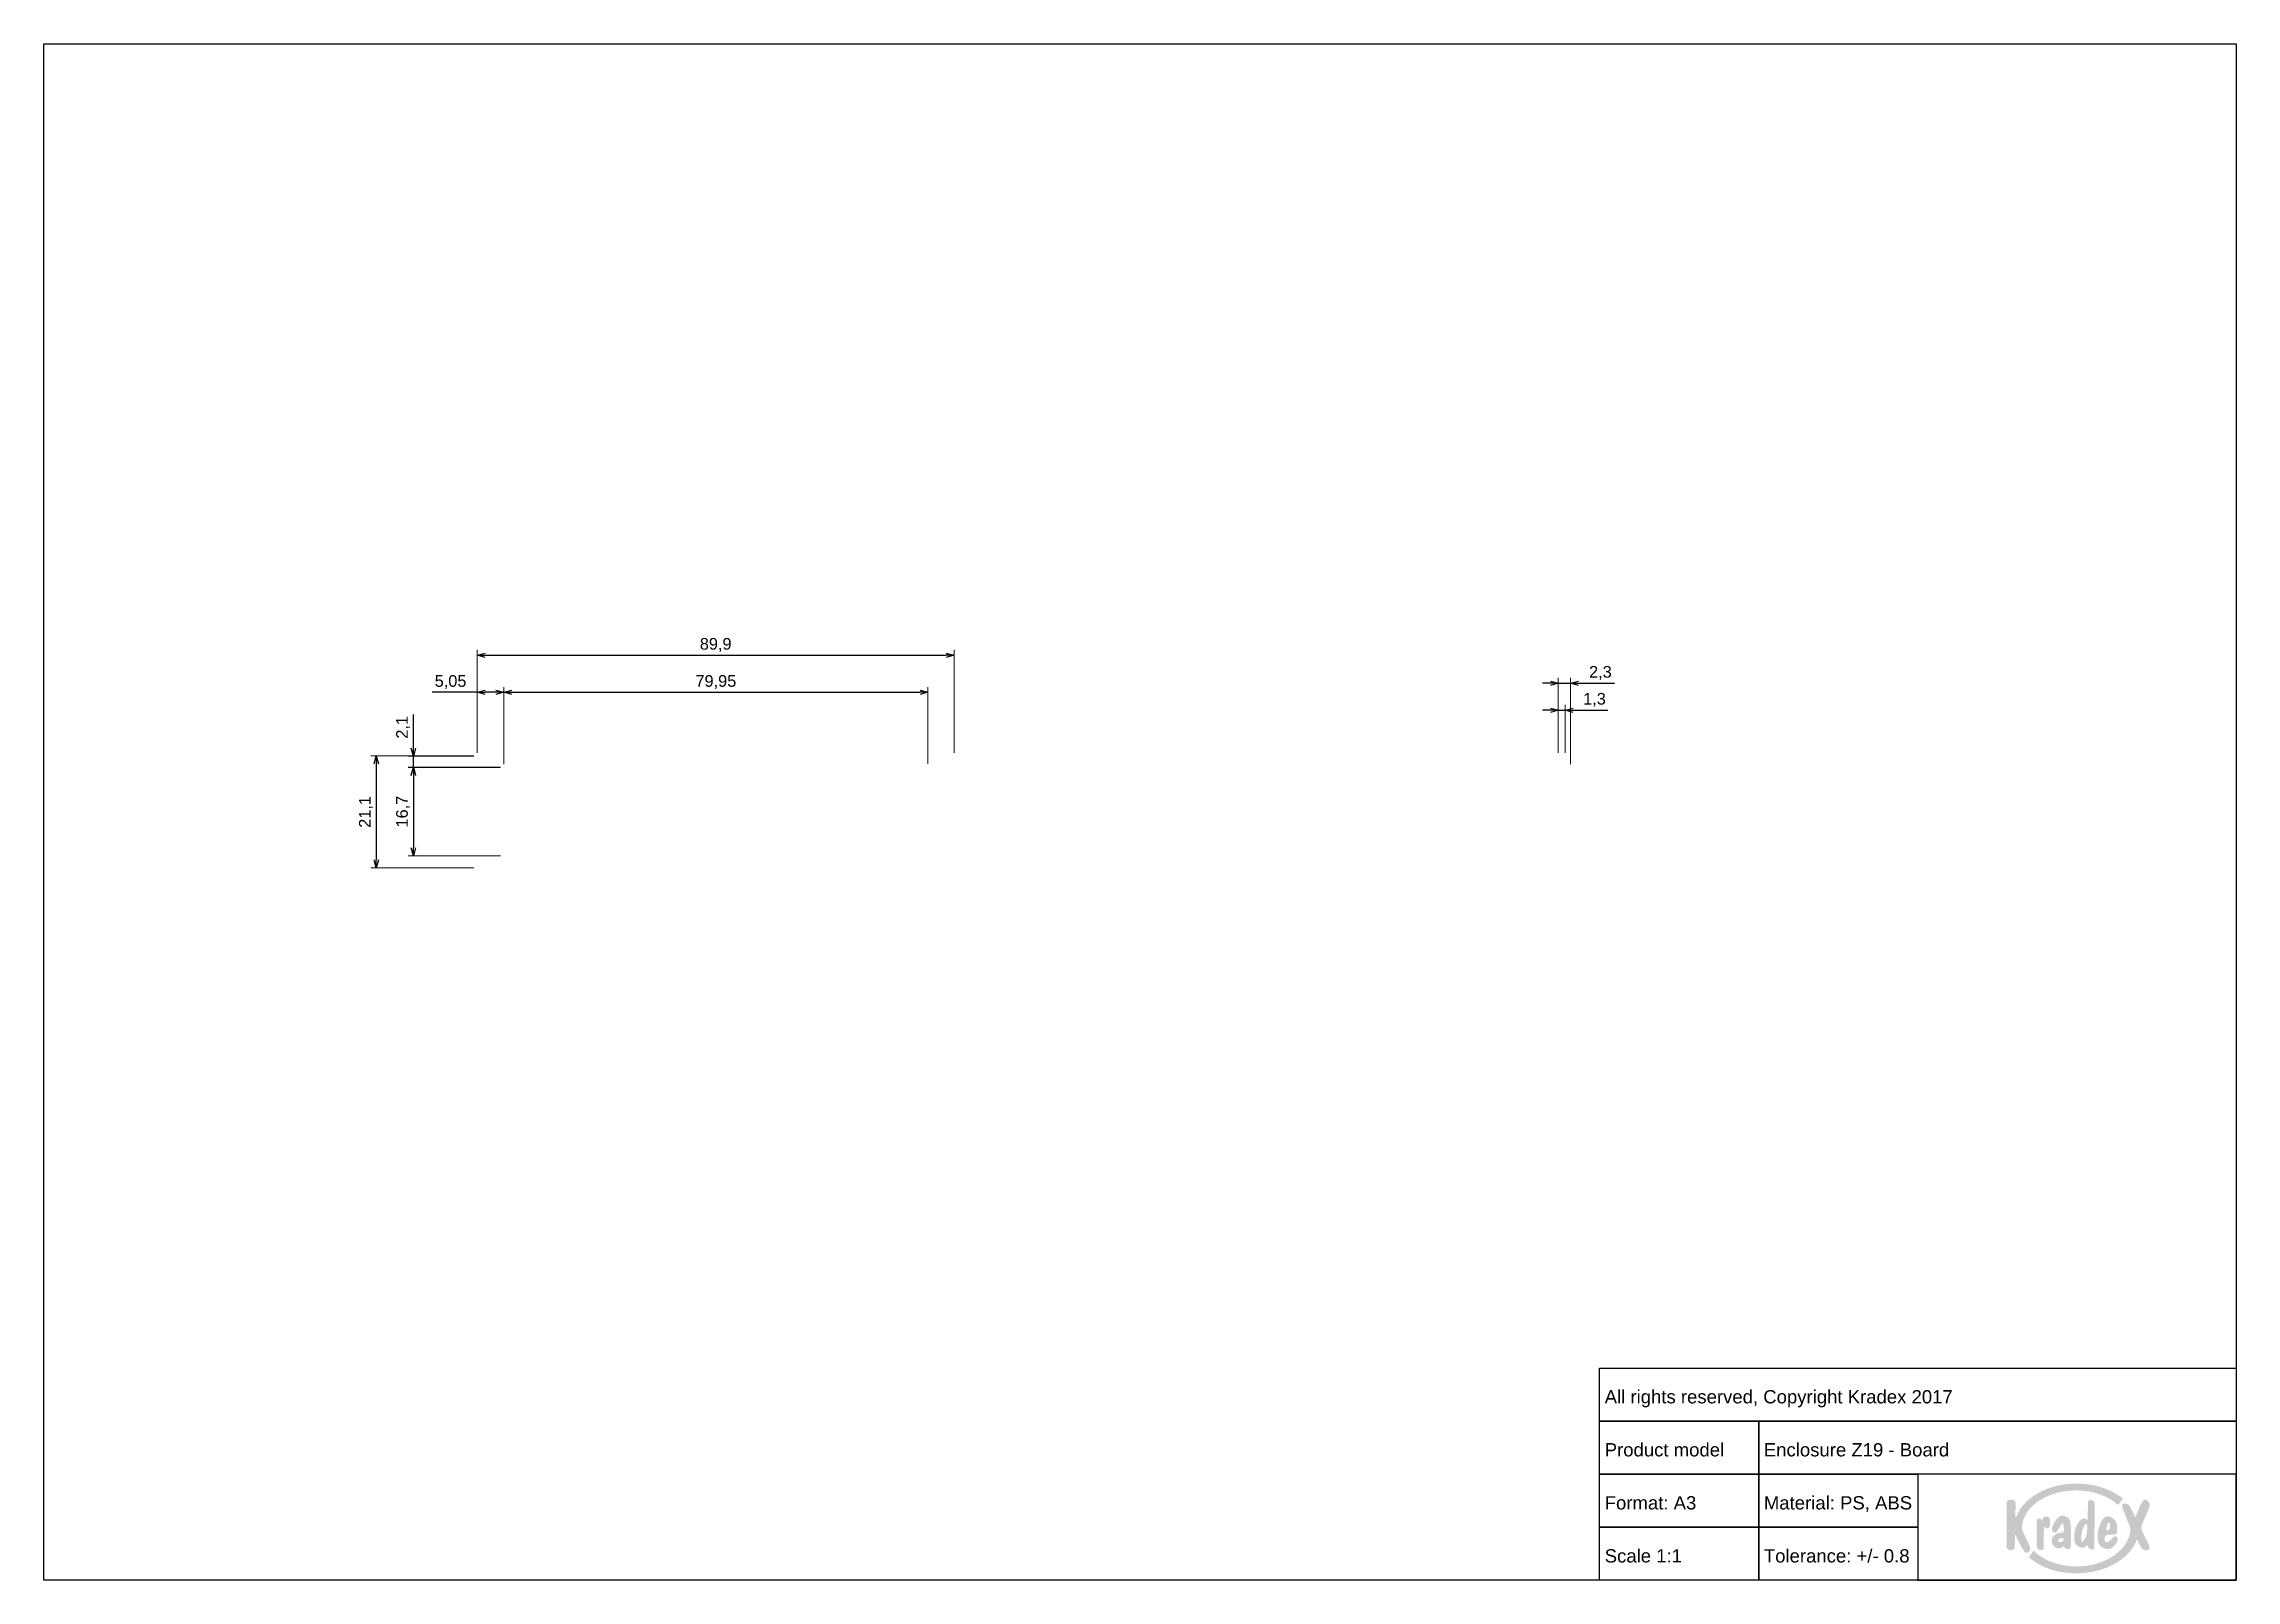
# Paper-space layout 'Board' of a CAD drawing. Header units: millimetres. Extents: x 0 to 413, y 1 to 290.
import ezdxf

# ---------------------------------------------------------------- set-up
doc = ezdxf.new("R2010")
doc.units = ezdxf.units.MM
doc.layers.add('MD_Annotation', color=7, linetype='Continuous', lineweight=25)
doc.layers.add('Tabelka', color=7, linetype='Continuous')
doc.styles.get("Standard").update_dxf_attribs({"font": 'arial.ttf'})
doc.dimstyles.new('ISO-25', dxfattribs={"dimtxt": 2.2, "dimasz": 1.5, "dimexe": 1, "dimexo": 0.625, "dimtad": 1, "dimrnd": 0.05, "dimtxsty": 'Standard', "dimblk": 'OPEN30', "dimcen": 2.5, "dimadec": 0, "dimazin": 0, "dimtfac": 1, "dimtmove": 0, "dimatfit": 3, "dimfxl": 1, "dimlwe": 18, "dimarcsym": 0})

# ---------------------------------------------------------------- blocks, each defined once
blk = doc.blocks.new('_Open30')
at = {"color": 0, "linetype": 'ByBlock', "lineweight": -2}
for p, q in [((-1, 0.27), (0, 0)), ((0, 0), (-1, -0.27)), ((0, 0), (-1, 0))]:
    blk.add_line(p, q, dxfattribs=at)
blk = doc.blocks.new('*D94')
at = {"layer": 'Defpoints', "color": 0, "transparency": 16777216}
for p in [(171.82, 174.92), (81.91, 155.88), (171.82, 155.92)]:
    blk.add_point(p, dxfattribs=at)
at = {"layer": 'MD_Annotation', "color": 0, "lineweight": 18, "transparency": 16777216}
for p, q in [((81.91, 156.51), (81.91, 175.92)), ((171.82, 156.54), (171.82, 175.92))]:
    blk.add_line(p, q, dxfattribs=at)
at = {"layer": 'MD_Annotation', "color": 0, "lineweight": -2, "transparency": 16777216}
blk.add_line((83.41, 174.92), (170.32, 174.92), dxfattribs=at)
at = {"layer": 'MD_Annotation', "color": 0, "lineweight": -2, "transparency": 16777216, "xscale": 1.5, "yscale": 1.5, "zscale": 1.5, "rotation": 180}
blk.add_blockref('_Open30', (81.91, 174.92), dxfattribs=at)
at = {"layer": 'MD_Annotation', "color": 0, "lineweight": -2, "transparency": 16777216, "xscale": 1.5, "yscale": 1.5, "zscale": 1.5}
blk.add_blockref('_Open30', (171.82, 174.92), dxfattribs=at)
at = {"layer": 'MD_Annotation', "color": 0, "transparency": 16777216, "insert": (126.86, 176.86), "char_height": 2.2, "attachment_point": 5}
blk.add_mtext('89,9', dxfattribs=at)
blk = doc.blocks.new('*D95')
at = {"layer": 'Defpoints', "color": 0, "transparency": 16777216}
for p in [(81.88, 155.92), (62.88, 134.83), (81.91, 134.83)]:
    blk.add_point(p, dxfattribs=at)
at = {"layer": 'MD_Annotation', "color": 0, "lineweight": 18, "transparency": 16777216}
for p, q in [((81.25, 155.92), (61.88, 155.92)), ((81.29, 134.83), (61.88, 134.83))]:
    blk.add_line(p, q, dxfattribs=at)
at = {"layer": 'MD_Annotation', "color": 0, "lineweight": -2, "transparency": 16777216}
blk.add_line((62.88, 154.42), (62.88, 136.33), dxfattribs=at)
at = {"layer": 'MD_Annotation', "color": 0, "lineweight": -2, "transparency": 16777216, "xscale": 1.5, "yscale": 1.5, "zscale": 1.5}
for p, rotation in [((62.88, 155.92), 90), ((62.88, 134.83), 270)]:
    blk.add_blockref('_Open30', p, dxfattribs=dict(at, rotation=rotation))
at = {"layer": 'MD_Annotation', "color": 0, "transparency": 16777216, "insert": (60.93, 145.37), "char_height": 2.2, "attachment_point": 5, "rotation": 90}
blk.add_mtext('21,1', dxfattribs=at)
blk = doc.blocks.new('*D96')
at = {"layer": 'Defpoints', "color": 0, "transparency": 16777216}
for p in [(166.88, 167.92), (86.91, 153.76), (166.88, 153.79)]:
    blk.add_point(p, dxfattribs=at)
at = {"layer": 'MD_Annotation', "color": 0, "lineweight": 18, "transparency": 16777216}
for p, q in [((86.91, 154.39), (86.91, 168.92)), ((166.88, 154.41), (166.88, 168.92))]:
    blk.add_line(p, q, dxfattribs=at)
at = {"layer": 'MD_Annotation', "color": 0, "lineweight": -2, "transparency": 16777216}
blk.add_line((88.41, 167.92), (165.38, 167.92), dxfattribs=at)
at = {"layer": 'MD_Annotation', "color": 0, "lineweight": -2, "transparency": 16777216, "xscale": 1.5, "yscale": 1.5, "zscale": 1.5, "rotation": 180}
blk.add_blockref('_Open30', (86.91, 167.92), dxfattribs=at)
at = {"layer": 'MD_Annotation', "color": 0, "lineweight": -2, "transparency": 16777216, "xscale": 1.5, "yscale": 1.5, "zscale": 1.5}
blk.add_blockref('_Open30', (166.88, 167.92), dxfattribs=at)
at = {"layer": 'MD_Annotation', "color": 0, "transparency": 16777216, "insert": (126.9, 169.86), "char_height": 2.2, "attachment_point": 5}
blk.add_mtext('79,95', dxfattribs=at)
blk = doc.blocks.new('*D97')
at = {"layer": 'Defpoints', "color": 0, "transparency": 16777216}
for p in [(86.91, 167.92), (81.88, 155.92), (86.91, 153.76)]:
    blk.add_point(p, dxfattribs=at)
at = {"layer": 'MD_Annotation', "color": 0, "lineweight": -2, "transparency": 16777216}
for p, q in [((81.88, 167.92), (73.4, 167.92)), ((85.41, 167.92), (83.38, 167.92))]:
    blk.add_line(p, q, dxfattribs=at)
at = {"layer": 'MD_Annotation', "color": 0, "lineweight": 18, "transparency": 16777216}
for p, q in [((81.88, 156.54), (81.88, 168.92)), ((86.91, 154.39), (86.91, 168.92))]:
    blk.add_line(p, q, dxfattribs=at)
at = {"layer": 'MD_Annotation', "color": 0, "lineweight": -2, "transparency": 16777216, "xscale": 1.5, "yscale": 1.5, "zscale": 1.5, "rotation": 180}
blk.add_blockref('_Open30', (81.88, 167.92), dxfattribs=at)
at = {"layer": 'MD_Annotation', "color": 0, "lineweight": -2, "transparency": 16777216, "xscale": 1.5, "yscale": 1.5, "zscale": 1.5}
blk.add_blockref('_Open30', (86.91, 167.92), dxfattribs=at)
at = {"layer": 'MD_Annotation', "color": 0, "transparency": 16777216, "insert": (76.89, 169.86), "char_height": 2.2, "attachment_point": 5}
blk.add_mtext('5,05', dxfattribs=at)
blk = doc.blocks.new('*D98')
at = {"layer": 'Defpoints', "color": 0, "transparency": 16777216}
for p in [(69.88, 153.76), (81.91, 155.88), (86.91, 153.76)]:
    blk.add_point(p, dxfattribs=at)
at = {"layer": 'MD_Annotation', "color": 0, "lineweight": -2, "transparency": 16777216}
for p, q in [((69.88, 157.38), (69.88, 163.75)), ((69.88, 153.76), (69.88, 155.88)), ((69.88, 152.26), (69.88, 150.76))]:
    blk.add_line(p, q, dxfattribs=at)
at = {"layer": 'MD_Annotation', "color": 0, "lineweight": 18, "transparency": 16777216}
for p, q in [((81.29, 155.88), (68.88, 155.88)), ((86.29, 153.76), (68.88, 153.76))]:
    blk.add_line(p, q, dxfattribs=at)
at = {"layer": 'MD_Annotation', "color": 0, "lineweight": -2, "transparency": 16777216, "xscale": 1.5, "yscale": 1.5, "zscale": 1.5}
for p, rotation in [((69.88, 155.88), 270), ((69.88, 153.76), 90)]:
    blk.add_blockref('_Open30', p, dxfattribs=dict(at, rotation=rotation))
at = {"layer": 'MD_Annotation', "color": 0, "transparency": 16777216, "insert": (67.93, 161.32), "char_height": 2.2, "attachment_point": 5, "rotation": 90}
blk.add_mtext('2,1', dxfattribs=at)
blk = doc.blocks.new('*D99')
at = {"layer": 'Defpoints', "color": 0, "transparency": 16777216}
for p in [(86.89, 153.79), (69.88, 137.07), (86.91, 137.07)]:
    blk.add_point(p, dxfattribs=at)
at = {"layer": 'MD_Annotation', "color": 0, "lineweight": 18, "transparency": 16777216}
for p, q in [((86.26, 153.79), (68.88, 153.79)), ((86.29, 137.07), (68.88, 137.07))]:
    blk.add_line(p, q, dxfattribs=at)
at = {"layer": 'MD_Annotation', "color": 0, "lineweight": -2, "transparency": 16777216}
blk.add_line((69.88, 152.29), (69.88, 138.57), dxfattribs=at)
at = {"layer": 'MD_Annotation', "color": 0, "lineweight": -2, "transparency": 16777216, "xscale": 1.5, "yscale": 1.5, "zscale": 1.5}
for p, rotation in [((69.88, 153.79), 90), ((69.88, 137.07), 270)]:
    blk.add_blockref('_Open30', p, dxfattribs=dict(at, rotation=rotation))
at = {"layer": 'MD_Annotation', "color": 0, "transparency": 16777216, "insert": (67.93, 145.43), "char_height": 2.2, "attachment_point": 5, "rotation": 90}
blk.add_mtext('16,7', dxfattribs=at)
blk = doc.blocks.new('*D100')
at = {"layer": 'Defpoints', "color": 0, "transparency": 16777216}
for p in [(288, 169.63), (285.7, 155.92), (288, 153.76)]:
    blk.add_point(p, dxfattribs=at)
at = {"layer": 'MD_Annotation', "color": 0, "lineweight": -2, "transparency": 16777216}
for p, q in [((284.2, 169.63), (282.7, 169.63)), ((285.7, 169.63), (288, 169.63)), ((289.5, 169.63), (296.29, 169.63))]:
    blk.add_line(p, q, dxfattribs=at)
at = {"layer": 'MD_Annotation', "color": 0, "lineweight": 18, "transparency": 16777216}
for p, q in [((285.7, 156.54), (285.7, 170.63)), ((288, 154.39), (288, 170.63))]:
    blk.add_line(p, q, dxfattribs=at)
at = {"layer": 'MD_Annotation', "color": 0, "lineweight": -2, "transparency": 16777216, "xscale": 1.5, "yscale": 1.5, "zscale": 1.5}
blk.add_blockref('_Open30', (285.7, 169.63), dxfattribs=at)
at = {"layer": 'MD_Annotation', "color": 0, "lineweight": -2, "transparency": 16777216, "xscale": 1.5, "yscale": 1.5, "zscale": 1.5, "rotation": 180}
blk.add_blockref('_Open30', (288, 169.63), dxfattribs=at)
at = {"layer": 'MD_Annotation', "color": 0, "transparency": 16777216, "insert": (293.64, 171.58), "char_height": 2.2, "attachment_point": 5}
blk.add_mtext('2,3', dxfattribs=at)
blk = doc.blocks.new('*D101')
at = {"layer": 'Defpoints', "color": 0, "transparency": 16777216}
for p in [(287, 164.55), (285.7, 155.92), (287, 155.88)]:
    blk.add_point(p, dxfattribs=at)
at = {"layer": 'MD_Annotation', "color": 0, "lineweight": 18, "transparency": 16777216}
for p, q in [((285.7, 156.54), (285.7, 165.55)), ((287, 156.51), (287, 165.55))]:
    blk.add_line(p, q, dxfattribs=at)
at = {"layer": 'MD_Annotation', "color": 0, "lineweight": -2, "transparency": 16777216}
for p, q in [((284.2, 164.55), (282.7, 164.55)), ((285.7, 164.55), (287, 164.55)), ((288.5, 164.55), (295.05, 164.55))]:
    blk.add_line(p, q, dxfattribs=at)
at = {"layer": 'MD_Annotation', "color": 0, "lineweight": -2, "transparency": 16777216, "xscale": 1.5, "yscale": 1.5, "zscale": 1.5}
blk.add_blockref('_Open30', (285.7, 164.55), dxfattribs=at)
at = {"layer": 'MD_Annotation', "color": 0, "lineweight": -2, "transparency": 16777216, "xscale": 1.5, "yscale": 1.5, "zscale": 1.5, "rotation": 180}
blk.add_blockref('_Open30', (287, 164.55), dxfattribs=at)
at = {"layer": 'MD_Annotation', "color": 0, "transparency": 16777216, "insert": (292.52, 166.5), "char_height": 2.2, "attachment_point": 5}
blk.add_mtext('1,3', dxfattribs=at)

psp = doc.layouts.new('Board')

# ---------------------------------------------------------------- hatches: boundary and pattern name
at = {"layer": 'Tabelka', "true_color": 0x00539f}
h = psp.add_hatch(color=154, dxfattribs=at)
h.dxf.hatch_style = 2
edge = h.paths.add_edge_path()
edge.add_spline(control_points=[(374.4, 7.291), (374.4, 7.291), (373.458, 9.308), (373.458, 9.308), (372.975, 10.322), (373.083, 10.415), (373.09, 10.696), (373.101, 10.824), (373.146, 11.07), (373.22, 11.439), (374.094, 14.929), (378.297, 17.44), (383.379, 17.44), (386.487, 17.44), (389.258, 16.41), (391.088, 14.808), (391.159, 14.745), (391.251, 14.719), (391.315, 14.808), (391.355, 14.864), (391.986, 15.697), (392.028, 15.751), (392.094, 15.836), (392.113, 15.932), (391.994, 16.024), (389.85, 17.691), (386.783, 18.731), (383.379, 18.731), (378.309, 18.731), (373.99, 16.42), (372.343, 13.182), (372.297, 13.086), (372.285, 13.059), (372.23, 12.946), (371.94, 12.244), (371.86, 12.131), (371.873, 12.93), (371.873, 12.93), (371.902, 15.067), (371.902, 15.067), (371.91, 15.573), (371.52, 15.702), (370.894, 15.687), (370.421, 15.677), (370.214, 15.474), (370.213, 15.123), (370.213, 15.123), (370.185, 6.943), (370.185, 6.943), (370.184, 6.556), (370.452, 6.172), (370.962, 6.154), (371.498, 6.136), (371.693, 6.457), (371.706, 6.718), (371.757, 7.752), (371.783, 8.272), (371.783, 8.595), (371.769, 9.415), (371.889, 9.015), (372.065, 8.637), (372.439, 7.826), (372.964, 6.854), (373.499, 5.981), (373.68, 5.687), (374.059, 5.607), (374.365, 5.809), (374.947, 6.192), (374.583, 6.886), (374.4, 7.291), (374.4, 7.291), (374.4, 7.291), (374.4, 7.291)], knot_values=[0, 0, 0, 0, 1, 1, 1, 2, 2, 2, 3, 3, 3, 4, 4, 4, 5, 5, 5, 6, 6, 6, 7, 7, 7, 8, 8, 8, 9, 9, 9, 10, 10, 10, 11, 11, 11, 12, 12, 12, 13, 13, 13, 14, 14, 14, 15, 15, 15, 16, 16, 16, 17, 17, 17, 18, 18, 18, 19, 19, 19, 20, 20, 20, 21, 21, 21, 22, 22, 22, 23, 23, 23, 24, 24, 24, 24], degree=3, periodic=0)
edge = h.paths.add_edge_path()
edge.add_spline(control_points=[(377.556, 10.414), (377.786, 9.987), (378.382, 10.376), (378.382, 11.011), (378.382, 11.162), (378.382, 11.806), (378.382, 11.806), (378.382, 12.279), (378.072, 12.506), (377.748, 12.506), (377.398, 12.506), (377.217, 12.412), (377.112, 12.234), (377.071, 12.164), (377.026, 11.847), (376.849, 11.865), (376.673, 11.882), (376.626, 12.163), (376.319, 12.169), (376.067, 12.169), (375.848, 12.04), (375.848, 11.516), (375.848, 11.516), (375.848, 7.127), (375.848, 7.127), (375.848, 6.758), (376.055, 6.191), (376.598, 6.191), (377.099, 6.191), (377.211, 6.475), (377.215, 6.676), (377.215, 6.676), (377.207, 8.874), (377.229, 9.968), (377.242, 10.63), (377.305, 10.878), (377.556, 10.414), (377.556, 10.414), (377.556, 10.414), (377.556, 10.414)], knot_values=[0, 0, 0, 0, 1, 1, 1, 2, 2, 2, 3, 3, 3, 4, 4, 4, 5, 5, 5, 6, 6, 6, 7, 7, 7, 8, 8, 8, 9, 9, 9, 10, 10, 10, 11, 11, 11, 12, 12, 12, 13, 13, 13, 13], degree=3, periodic=0)
edge = h.paths.add_edge_path()
edge.add_spline(control_points=[(380.113, 9.439), (379.525, 9.316), (378.763, 8.808), (378.708, 8.053), (378.635, 7.063), (379.492, 6.305), (380.421, 6.565), (380.886, 6.695), (380.88, 7.04), (381.115, 6.729), (381.236, 6.568), (381.403, 6.369), (381.715, 6.369), (382.059, 6.369), (382.236, 6.493), (382.29, 6.801), (382.362, 7.207), (382.315, 11.04), (382.292, 11.179), (382.22, 11.625), (382.082, 11.983), (381.812, 12.229), (381.539, 12.477), (380.959, 12.729), (380.581, 12.676), (379.876, 12.579), (379.309, 11.602), (379.045, 11.075), (378.949, 10.883), (378.562, 10.051), (378.852, 9.762), (378.852, 9.762), (379.015, 9.598), (379.015, 9.598), (379.257, 9.357), (379.567, 9.472), (379.695, 9.688), (379.695, 9.688), (380.236, 10.591), (380.502, 11.045), (380.601, 11.214), (381.001, 11.728), (381.005, 10.024), (381.007, 9.173), (380.774, 9.576), (380.113, 9.439), (380.113, 9.439), (380.113, 9.439), (380.113, 9.439)], knot_values=[0, 0, 0, 0, 1, 1, 1, 2, 2, 2, 3, 3, 3, 4, 4, 4, 5, 5, 5, 6, 6, 6, 7, 7, 7, 8, 8, 8, 9, 9, 9, 10, 10, 10, 11, 11, 11, 12, 12, 12, 13, 13, 13, 14, 14, 14, 15, 15, 15, 16, 16, 16, 16], degree=3, periodic=0)
edge = h.paths.add_edge_path()
edge.add_spline(control_points=[(380.498, 7.729), (380.118, 7.685), (379.624, 7.769), (379.985, 8.156), (380.212, 8.4), (380.399, 8.419), (380.652, 8.451), (381.082, 8.505), (381.111, 7.801), (380.498, 7.729)], knot_values=[0, 0, 0, 0, 1, 1, 1, 2, 2, 2, 3, 3, 3, 3], degree=3, periodic=0)
edge = h.paths.add_edge_path()
edge.add_spline(control_points=[(386.384, 6.308), (386.674, 6.308), (386.735, 6.382), (386.737, 6.589), (386.737, 6.589), (386.82, 15.036), (386.82, 15.036), (386.824, 15.508), (386.259, 15.655), (385.958, 15.655), (385.713, 15.655), (385.56, 15.554), (385.554, 15.281), (385.554, 15.281), (385.472, 11.866), (385.472, 11.866), (384.065, 13.004), (382.946, 10.293), (382.946, 8.919), (382.946, 7.545), (383.043, 7.442), (383.455, 7.101), (383.78, 6.831), (384.073, 6.645), (384.445, 6.645), (384.721, 6.645), (384.893, 6.692), (385.182, 6.914), (385.471, 7.135), (385.557, 7.15), (385.557, 7.15), (385.557, 7.15), (385.557, 6.859), (385.557, 6.859), (385.557, 6.565), (385.907, 6.308), (386.384, 6.308)], knot_values=[0, 0, 0, 0, 1, 1, 1, 2, 2, 2, 3, 3, 3, 4, 4, 4, 5, 5, 5, 6, 6, 6, 7, 7, 7, 8, 8, 8, 9, 9, 9, 10, 10, 10, 11, 11, 11, 12, 12, 12, 12], degree=3, periodic=0)
edge = h.paths.add_edge_path()
edge.add_spline(control_points=[(385.118, 8.63), (384.366, 7.389), (384.294, 7.54), (384.294, 8.498), (384.294, 10.08), (384.907, 11.124), (385.254, 11.124), (385.336, 11.124), (385.388, 11.04), (385.388, 10.864), (385.388, 10.127), (385.464, 9.201), (385.118, 8.63), (385.118, 8.63), (385.118, 8.63), (385.118, 8.63)], knot_values=[0, 0, 0, 0, 1, 1, 1, 2, 2, 2, 3, 3, 3, 4, 4, 4, 5, 5, 5, 5], degree=3, periodic=0)
edge = h.paths.add_edge_path()
edge.add_spline(control_points=[(389.492, 9.095), (389.492, 9.095), (390.616, 9.136), (390.616, 9.136), (390.9, 9.169), (391, 9.239), (391, 9.569), (391, 9.569), (391, 10.786), (391, 10.786), (391, 11.449), (390.571, 11.953), (390.321, 12.145), (390.076, 12.335), (389.597, 12.551), (389.208, 12.534), (388.481, 12.526), (387.981, 11.545), (387.757, 10.874), (387.502, 10.107), (387.353, 9.558), (387.353, 8.481), (387.353, 7.405), (387.907, 6.919), (388.132, 6.77), (388.92, 6.249), (389.724, 6.275), (390.195, 6.747), (390.499, 7.049), (390.93, 7.43), (391.129, 8.003), (391.191, 8.158), (391.194, 8.457), (391.022, 8.63), (390.832, 8.825), (390.588, 8.908), (390.33, 8.65), (390.33, 8.65), (389.54, 7.837), (389.54, 7.837), (389.076, 7.36), (388.517, 7.777), (388.672, 8.45), (388.8, 9.015), (389.065, 9.079), (389.492, 9.095)], knot_values=[0, 0, 0, 0, 1, 1, 1, 2, 2, 2, 3, 3, 3, 4, 4, 4, 5, 5, 5, 6, 6, 6, 7, 7, 7, 8, 8, 8, 9, 9, 9, 10, 10, 10, 11, 11, 11, 12, 12, 12, 13, 13, 13, 14, 14, 14, 15, 15, 15, 15], degree=3, periodic=0)
edge = h.paths.add_edge_path()
edge.add_spline(control_points=[(388.924, 10.239), (389.036, 10.542), (389.263, 11.388), (389.53, 11.378), (389.621, 11.375), (389.683, 11.262), (389.69, 11.092), (389.704, 10.755), (389.684, 10.662), (389.684, 10.397), (389.684, 10.194), (389.665, 10.099), (389.493, 10.041), (389.052, 9.892), (388.814, 9.944), (388.924, 10.239), (388.924, 10.239), (388.924, 10.239), (388.924, 10.239)], knot_values=[0, 0, 0, 0, 1, 1, 1, 2, 2, 2, 3, 3, 3, 4, 4, 4, 5, 5, 5, 6, 6, 6, 6], degree=3, periodic=0)
edge = h.paths.add_edge_path()
edge.add_spline(control_points=[(395.857, 9.549), (395.528, 10.214), (395.469, 10.444), (395.964, 11.589), (395.964, 11.589), (397.023, 14.032), (397.023, 14.032), (397.224, 14.496), (397.262, 15.1), (396.858, 15.427), (396.119, 16.025), (395.832, 15.605), (395.13, 13.964), (394.389, 12.234), (394.639, 12.082), (394.138, 13.014), (394.138, 13.014), (393.509, 14.329), (393.509, 14.329), (393.296, 14.775), (392.902, 14.907), (392.583, 14.969), (391.831, 15.116), (391.874, 14.475), (392.282, 13.463), (392.282, 13.463), (393.098, 11.441), (393.098, 11.441), (393.452, 10.563), (393.697, 10.181), (393.476, 9.344), (393.398, 9.049), (393.304, 8.769), (393.199, 8.498), (393.177, 8.439), (393.17, 8.424), (393.128, 8.321), (391.925, 5.32), (387.94, 3.108), (383.379, 3.108), (380.107, 3.108), (377.219, 4.191), (375.426, 5.967), (375.353, 6.037), (375.263, 6.041), (375.189, 5.963), (375.125, 5.871), (374.537, 4.99), (374.495, 4.92), (374.453, 4.851), (374.481, 4.755), (374.531, 4.714), (376.807, 2.825), (379.854, 1.817), (383.379, 1.817), (388.572, 1.817), (392.965, 4.248), (394.53, 7.605), (394.549, 7.645), (394.573, 7.698), (394.595, 7.754), (394.929, 8.701), (394.882, 7.745), (395.455, 6.822), (395.947, 6.029), (396.493, 6.127), (396.825, 6.201), (397.27, 6.3), (397.247, 6.739), (396.893, 7.453), (396.893, 7.453), (395.857, 9.549), (395.857, 9.549), (395.857, 9.549), (395.857, 9.549), (395.857, 9.549)], knot_values=[0, 0, 0, 0, 1, 1, 1, 2, 2, 2, 3, 3, 3, 4, 4, 4, 5, 5, 5, 6, 6, 6, 7, 7, 7, 8, 8, 8, 9, 9, 9, 10, 10, 10, 11, 11, 11, 12, 12, 12, 13, 13, 13, 14, 14, 14, 15, 15, 15, 16, 16, 16, 17, 17, 17, 18, 18, 18, 19, 19, 19, 20, 20, 20, 21, 21, 21, 22, 22, 22, 23, 23, 23, 24, 24, 24, 25, 25, 25, 25], degree=3, periodic=0)

# ---------------------------------------------------------------- linework, layer by layer
at = {"layer": 'Tabelka'}
for points in [[(0.22, 290.193), (413.476, 290.193), (413.476, 0.521), (0.22, 0.521)], [(413.476, 30.521), (293.476, 30.521), (293.476, 40.521), (413.476, 40.521)], [(323.476, 20.521), (293.476, 20.521), (293.476, 30.521), (323.476, 30.521)], [(413.476, 20.521), (323.476, 20.521), (323.476, 30.521), (413.476, 30.521)], [(323.476, 10.521), (293.476, 10.521), (293.476, 20.521), (323.476, 20.521)], [(353.476, 10.521), (323.476, 10.521), (323.476, 20.521), (353.476, 20.521)], [(413.476, 20.521), (353.476, 20.521), (353.476, 0.521), (413.476, 0.521)], [(323.476, 0.521), (293.476, 0.521), (293.476, 10.521), (323.476, 10.521)], [(353.476, 0.521), (323.476, 0.521), (323.476, 10.521), (353.476, 10.521)]]:
    psp.add_lwpolyline(points, close=True, dxfattribs=at)

# ---------------------------------------------------------------- texts
at = {"insert": (293.476, 40.521), "char_height": 2.5, "attachment_point": 1}
psp.add_mtext_dynamic_manual_height_columns('\\P All rights reserved, Copyright Kradex 2017', width=120, gutter_width=12.5, heights=[0], dxfattribs=at)
at = {"layer": 'Tabelka', "char_height": 2.5, "attachment_point": 1}
for s, width, heights, insert in [('\\pi15;\\P\\pi0; Product model', 30, [9.962], (293.476, 30.521)), ('\\P Enclosure Z19 - Board ', 90, [0], (323.476, 30.521)), ('\\P Format: A3', 30, [0], (293.476, 20.521)), ('\\P Material: PS, ABS', 30, [0], (323.476, 20.521)), ('\\P Scale 1:1', 30, [0], (293.476, 10.521)), ('\\P Tolerance: +/- 0.8', 30, [0], (323.476, 10.521))]:
    psp.add_mtext_dynamic_manual_height_columns(s, width=width, gutter_width=12.5, heights=heights, dxfattribs=dict(at, insert=insert))

# ---------------------------------------------------------------- dimensions: what is measured, and where the dimension line sits
at = {"layer": 'MD_Annotation'}
for base, p1, p2, angle, picture, middle in [((171.818, 174.917), (81.912, 155.883), (171.818, 155.917), 180, '*D94', (126.865, 176.864)), ((166.878, 167.917), (86.914, 153.761), (166.878, 153.787), 180, '*D96', (126.896, 169.864)), ((287.998, 169.629), (285.698, 155.917), (287.998, 153.761), 180, '*D100', (293.644, 171.576)), ((286.998, 164.553), (285.698, 155.917), (286.998, 155.883), 180, '*D101', (292.522, 166.5)), ((62.878, 134.831), (81.878, 155.917), (81.912, 134.831), 270, '*D95', (60.931, 145.374)), ((69.878, 137.073), (86.888, 153.787), (86.914, 137.073), 270, '*D99', (67.931, 145.43))]:
    dim = psp.add_linear_dim(base=base, p1=p1, p2=p2, angle=angle, dimstyle='ISO-25', override={"dimlfac": -1}, dxfattribs=at)
    dim.commit()
    dim.dimension.update_dxf_attribs({"geometry": picture, "text_midpoint": middle})
for base, p1, angle, picture, middle in [((86.914, 167.917), (81.878, 155.917), 180, '*D97', (76.887, 167.917)), ((69.878, 153.761), (81.912, 155.883), 270, '*D98', (69.878, 161.317))]:
    dim = psp.add_linear_dim(base=base, p1=p1, p2=(86.914, 153.761), angle=angle, dimstyle='ISO-25', override={"dimlfac": -1}, dxfattribs=at)
    dim.commit()
    dim.dimension.update_dxf_attribs({"geometry": picture, "text_midpoint": middle, "dimtype": 160})

doc.saveas('drawing.dxf')
